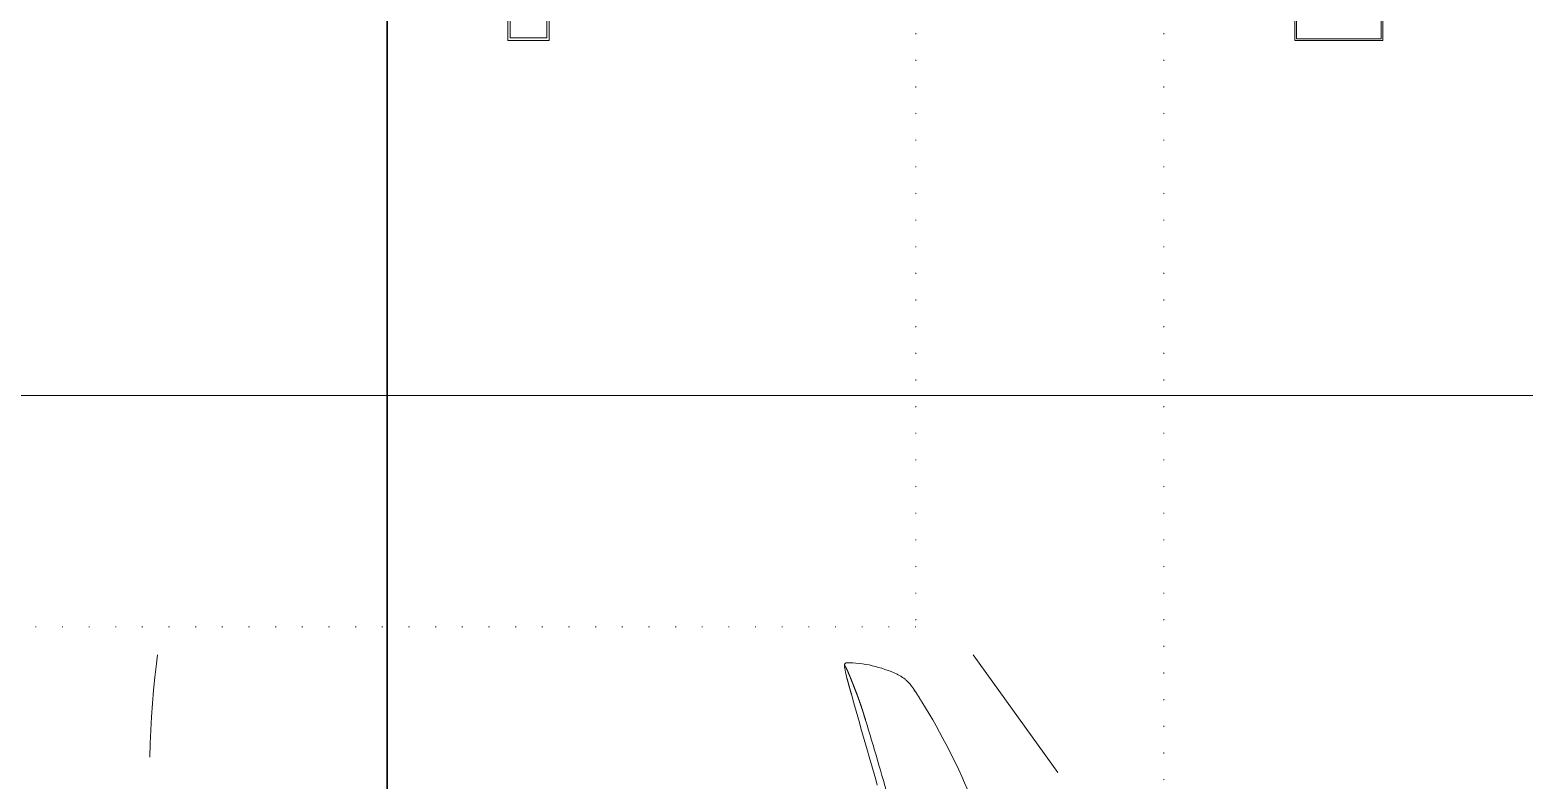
# Model space of a CAD drawing. Extents: x -2012 to 34975, y -1043 to 8321.
# Drawn here: x 31444.2 to 31624.9, y 2321 to 2411.8 of the extents above; entities that cross this region are included whole.
import ezdxf
from ezdxf.xclip import XClip

# ---------------------------------------------------------------- set-up
doc = ezdxf.new("R2010")
doc.units = 0
doc.header["$LTSCALE"] = 25
doc.header["$XCLIPFRAME"] = 0
doc.linetypes.add('DOT2', pattern=[0.125, 0, -0.125])
doc.layers.get('0').update_dxf_attribs({"color": 9, "lineweight": 9})
for name, color, linetype, lineweight in [('04', 9, 'Continuous', 9), ('06D', 9, 'Continuous', 9), ('10A', 9, 'Continuous', 9), ('20', 9, 'DOT2', 9), ('E-KABLO', 7, 'Continuous', 30)]:
    doc.layers.add(name, color=color, linetype=linetype, lineweight=lineweight)

# ---------------------------------------------------------------- blocks, each defined once
blk = doc.blocks.new('p-araba-polo')
blk.add_line((1.2557, 0.8419), (1.8967, 1.7338))
at = {"flags": 128}
blk.add_lwpolyline([(1.5137, 0.9707), (1.5136, 0.9695), (1.5134, 0.9681)], dxfattribs=at)
at = {"extrusion": (0, 0, -1)}
blk.add_arc((-1.2557, 0.8419), 1.0984, 125.7081, 179.024, dxfattribs=at)
for points, degree in [([(1.4496, 0.9605), (1.4386, 0.9555), (1.4345, 0.9495), (1.4302, 0.9441), (1.4257, 0.9363), (1.4202, 0.9276)], 5), ([(1.45, 0.961), (1.4499, 0.9609), (1.4497, 0.9608), (1.4496, 0.9605)], 3), ([(1.4496, 0.9605), (1.4497, 0.9607), (1.4498, 0.9608), (1.4498, 0.9609), (1.4499, 0.9609), (1.45, 0.961)], 5), ([(1.4499, 0.9609), (1.4693, 0.9696), (1.4905, 0.9751), (1.5118, 0.9747)], 3), ([(1.5119, 0.9689), (1.5104, 0.9659), (1.5088, 0.9621), (1.5069, 0.9577), (1.505, 0.9529), (1.5031, 0.948), (1.5011, 0.9429), (1.4991, 0.9376)], 7), ([(1.5134, 0.9681), (1.5131, 0.9657), (1.5123, 0.9616), (1.5108, 0.9563)], 3), ([(1.5119, 0.9747), (1.5141, 0.9734), (1.5135, 0.972), (1.5137, 0.9707)], 3), ([(1.5119, 0.9689), (1.5119, 0.9689), (1.5119, 0.9689), (1.512, 0.9689), (1.512, 0.9689), (1.512, 0.9689)], 5), ([(1.512, 0.9689), (1.512, 0.9689), (1.512, 0.9689), (1.512, 0.9689), (1.5119, 0.9689), (1.5119, 0.9689), (1.5119, 0.9689), (1.5119, 0.9689)], 7), ([(1.5126, 0.9702), (1.5125, 0.97), (1.5124, 0.9698), (1.5123, 0.9697), (1.5122, 0.9695), (1.5121, 0.9693), (1.5121, 0.9691), (1.512, 0.9689)], 7), ([(1.512, 0.9689), (1.5121, 0.9691), (1.5121, 0.9693), (1.5122, 0.9695), (1.5123, 0.9697), (1.5124, 0.9699), (1.5125, 0.97), (1.5126, 0.9702)], 7), ([(1.5126, 0.9702), (1.5129, 0.9708), (1.5132, 0.9712), (1.5134, 0.9714), (1.5136, 0.9714), (1.5137, 0.9712), (1.5137, 0.9707), (1.5136, 0.97)], 7), ([(1.4295, 0.9406), (1.4295, 0.9407), (1.4296, 0.9408), (1.4297, 0.9409)], 3), ([(1.4296, 0.9409), (1.4296, 0.9408), (1.4295, 0.9407), (1.4295, 0.9406)], 3), ([(1.5108, 0.9561), (1.5101, 0.9537), (1.5094, 0.9511), (1.5087, 0.9484), (1.5079, 0.9456), (1.5071, 0.9428), (1.5063, 0.9399), (1.5054, 0.9369)], 7), ([(1.3581, 0.8058), (1.3759, 0.8479), (1.3959, 0.8891), (1.4202, 0.9276)], 3), ([(1.4202, 0.9276), (1.4202, 0.9277), (1.4203, 0.9277), (1.4203, 0.9278)], 3), ([(1.4203, 0.9278), (1.4203, 0.9278), (1.4202, 0.9277), (1.4202, 0.9277), (1.4202, 0.9277), (1.4202, 0.9276)], 5), ([(1.5054, 0.937), (1.4952, 0.9003), (1.4846, 0.8634), (1.474, 0.8265)], 3), ([(1.4882, 0.9052), (1.4901, 0.9113), (1.4914, 0.9158), (1.4931, 0.9211), (1.495, 0.9267), (1.4964, 0.9304), (1.4978, 0.9343), (1.4991, 0.9376)], 7), ([(1.4991, 0.9376), (1.499, 0.9372), (1.4986, 0.9368), (1.4981, 0.9366)], 3), ([(1.4984, 0.9396), (1.4984, 0.9396), (1.4984, 0.9396), (1.4984, 0.9396), (1.4984, 0.9396), (1.4984, 0.9396)], 5), ([(1.4988, 0.937), (1.4989, 0.9372), (1.499, 0.9374), (1.4991, 0.9376)], 3), ([(1.5054, 0.9369), (1.5055, 0.937), (1.5053, 0.9371), (1.5048, 0.9369)], 3), ([(1.4882, 0.9052), (1.4785, 0.8731), (1.4689, 0.8405), (1.4597, 0.8079)], 3), ([(1.4882, 0.9052), (1.4882, 0.9052), (1.4882, 0.9052), (1.4882, 0.9052)], 3), ([(1.4882, 0.9052), (1.4882, 0.9052), (1.4882, 0.9052), (1.4882, 0.9052)], 3)]:
    blk.add_open_spline(points, degree=degree)
for points, knots in [([(1.4494, 0.9597), (1.4494, 0.9597), (1.4494, 0.9597), (1.4494, 0.9597), (1.4494, 0.9597), (1.4494, 0.9597), (1.4494, 0.9597)], [0, 0, 0, 0, 1, 1, 1, 1.000001, 1.000001, 1.000001, 1.000001]), ([(1.4495, 0.9602), (1.4495, 0.9602), (1.4495, 0.9602), (1.4495, 0.9602), (1.4495, 0.9602), (1.4495, 0.9602), (1.4495, 0.9602)], [0, 0, 0, 0, 1, 1, 1, 1, 1, 1, 1]), ([(1.4495, 0.9599), (1.4495, 0.9599), (1.4495, 0.9599), (1.4495, 0.9599), (1.4495, 0.9599), (1.4495, 0.9599), (1.4495, 0.9599)], [0, 0, 0, 0, 1, 1, 1, 1.000001, 1.000001, 1.000001, 1.000001]), ([(1.4495, 0.9599), (1.4495, 0.9599), (1.4495, 0.9599), (1.4495, 0.9599), (1.4495, 0.9599), (1.4495, 0.9599), (1.4495, 0.9599)], [0, 0, 0, 0, 1, 1, 1, 1.000001, 1.000001, 1.000001, 1.000001]), ([(1.4495, 0.9603), (1.4495, 0.9603), (1.4495, 0.9603), (1.4495, 0.9603), (1.4495, 0.9603), (1.4495, 0.9603), (1.4495, 0.9603)], [0, 0, 0, 0, 1, 1, 1, 1, 1, 1, 1]), ([(1.4497, 0.9607), (1.4497, 0.9607), (1.4497, 0.9607), (1.4497, 0.9607), (1.4497, 0.9607), (1.4497, 0.9607), (1.4497, 0.9607)], [0, 0, 0, 0, 1, 1, 1, 1.000001, 1.000001, 1.000001, 1.000001])]:
    blk.add_open_spline(points, degree=3, knots=knots)
blk = doc.blocks.new('catikatirevizepergole-krt')
for points in [[(0, 0), (-830, 0), (-830, 1638), (0, 1638)], [(-30, 1638), (-30, 1550), (-800, 1550), (-800, 1638)]]:
    blk.add_lwpolyline(points, close=True)

msp = doc.modelspace()

# ---------------------------------------------------------------- linework, layer by layer
at = {"layer": '06D'}
msp.add_lwpolyline([(31733.84, 2117.5), (31733.84, 2367.5), (31233.84, 2367.5), (31233.84, 2117.5)], close=True, dxfattribs=at)
at = {"layer": '10A'}
for points in [[(31510.68, 2417.3), (31510.68, 2417), (31506.98, 2417), (31506.98, 2410.5), (31501.98, 2410.5), (31501.98, 2427.7), (31504.14, 2427.7), (31504.14, 2427.45), (31502.28, 2427.45), (31502.28, 2410.8), (31506.68, 2410.8), (31506.68, 2417.3), (31510.68, 2417.3)], [(31607.64, 2421.3), (31601.14, 2421.3), (31601.14, 2425.41), (31601.34, 2425.41), (31601.34, 2421.5), (31607.84, 2421.5), (31607.84, 2410.5), (31597.19, 2410.5), (31597.19, 2417), (31592.29, 2417), (31592.29, 2417.2), (31597.39, 2417.2), (31597.39, 2410.7), (31607.64, 2410.7), (31607.64, 2421.3)]]:
    msp.add_lwpolyline(points, dxfattribs=at)
at = {"layer": 'E-KABLO', "color": 6}
msp.add_line((31487.37, 2259.5), (31487.37, 2562.55), dxfattribs=at)

# ---------------------------------------------------------------- block references
at = {"layer": '04'}
ref = msp.add_blockref('p-araba-polo', (31694.08, 2237.69), dxfattribs=dict(at, xscale=-100, yscale=100, zscale=100))
XClip(ref).set_block_clipping_path([(-0.0924763951, -0.9835002962), (4.0650970395, 0.9845199444)])
at = {"layer": '20'}
msp.add_blockref('catikatirevizepergole-krt', (31581.35, 789.5), dxfattribs=at)

doc.saveas('drawing.dxf')
